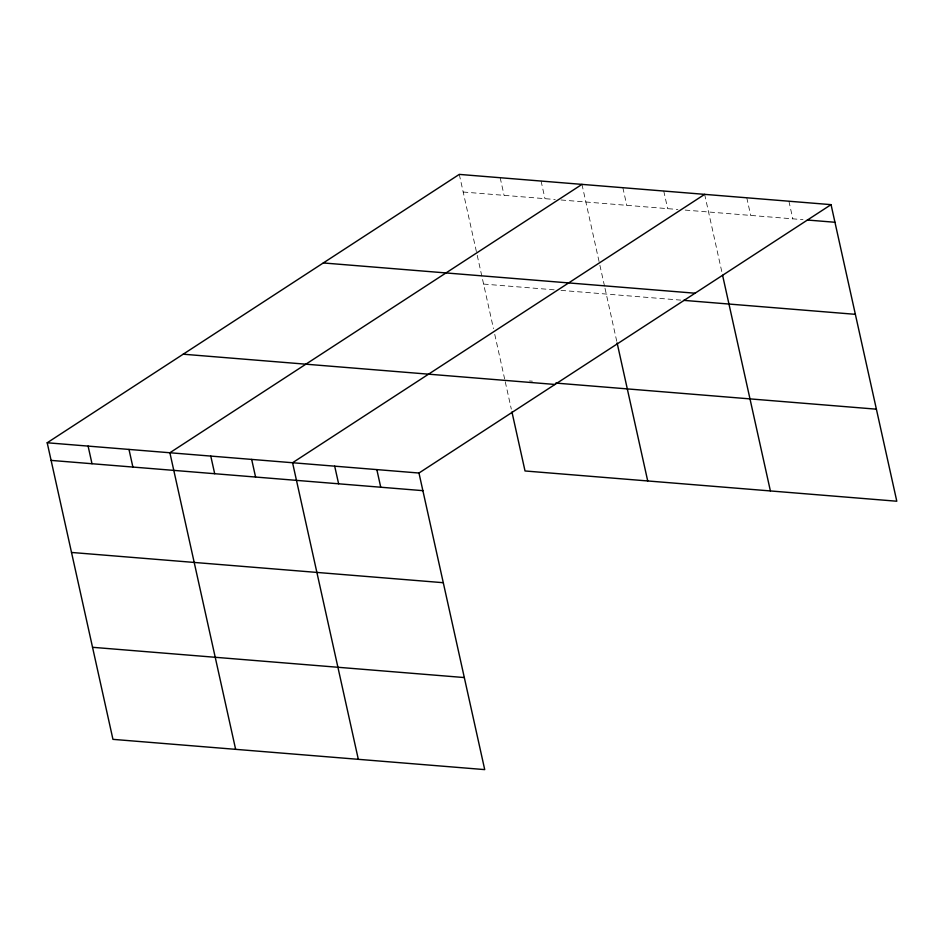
<?xml version="1.0" encoding="UTF-8"?>
<svg xmlns="http://www.w3.org/2000/svg" width="944" height="944" viewBox="0 0 944 944"><rect width="100%" height="100%" fill="white"/><g stroke="black" fill="none" stroke-linecap="round" stroke-linejoin="round"><path stroke-width="0.71" stroke-dasharray="4.72 3.54" d="M463.185 192.021L555.202 199.503M561.043 199.975L677.886 209.485M685.191 210.087L802.99 219.669M483.599 284.073L555.166 289.902M561.007 290.374L680.766 300.121M529.454 380.939L532.381 381.175M788.913 201.214L792.818 218.843M746.787 197.792L750.692 215.409M704.649 194.358L722.266 273.831M663.75 191.03L667.656 208.659M622.863 187.703L626.769 205.332M581.964 184.375L599.582 263.848M599.9 265.288L604.691 286.87M605.01 288.298L617.116 342.92M541.065 181.047L544.983 198.677M500.178 177.72L504.084 195.349M459.28 174.392L476.897 253.865M477.216 255.305L493.476 328.618M494.75 334.365L504.627 378.922M505.264 381.801L511.318 409.13"/><path stroke-width="1.42" d="M831.05 204.647L418.971 473.027L484.72 769.608L112.95 739.353L47.2 442.771L459.28 174.392L831.05 204.647L896.8 501.229L525.029 470.973L511.955 411.997M581.964 184.375L169.885 452.754L235.634 749.335M704.649 194.358L292.569 462.737L358.319 759.318M807.356 220.023L834.956 222.265M323.296 262.951L695.067 293.206M683.692 300.357L855.37 314.328M555.745 383.075L876.386 409.177M183.183 354.201L554.954 384.456M47.2 442.771L418.971 473.027M51.106 460.401L422.877 490.656M71.52 552.452L443.279 582.708M92.547 647.301L464.306 677.556M722.585 275.27L770.398 490.939M617.116 342.92L647.714 480.956M376.833 469.593L380.739 487.222M334.695 466.171L338.613 483.788M251.67 459.409L255.576 477.039M210.772 456.082L214.689 473.711M128.986 449.427L132.892 467.056M88.099 446.099L92.005 463.728"/></g></svg>
